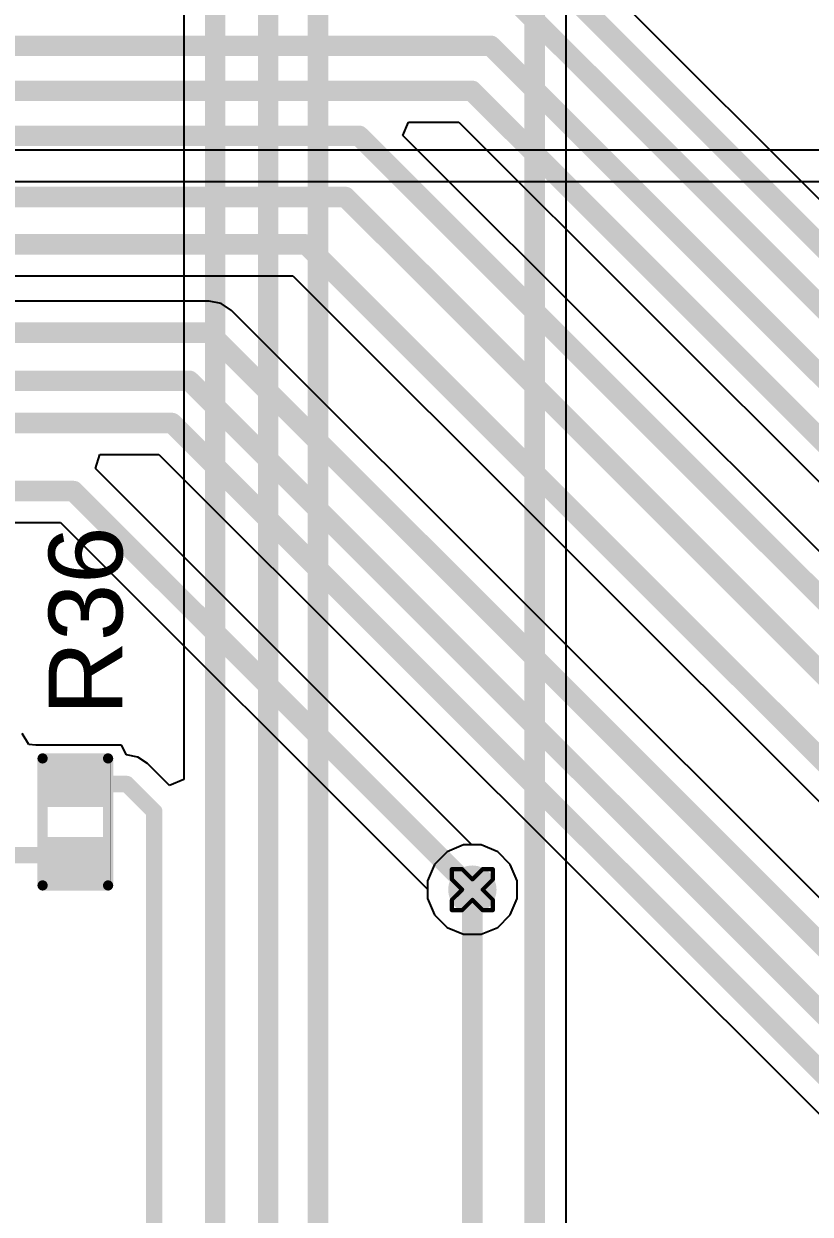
# Model space of a CAD drawing. Header units: inches. Extents: x -11 to 5379, y 0 to 5429.
# Drawn here: x 172.93 to 182.68, y 69.91 to 84.68 of the extents above; entities that cross this region are included whole.
import ezdxf

# ---------------------------------------------------------------- set-up
doc = ezdxf.new("R2010")
doc.units = ezdxf.units.IN
for name, color, linetype in [('Bottom Layer', 5, 'Continuous'), ('Drill Drawing', 1, 'Continuous'), ('GND', 16, 'Continuous'), ('PWR', 76, 'Continuous'), ('Top Layer', 1, 'Continuous'), ('Top Overlay', 2, 'Continuous'), ('Top Paste', 8, 'Continuous'), ('Top Solder', 216, 'Continuous'), ('Via Holes', 16, 'Continuous')]:
    doc.layers.add(name, color=color, linetype=linetype)
doc.styles.add('Arial', font='', dxfattribs={"height": 0.2})
doc.styles.get('Arial').set_extended_font_data('Arial')

# ---------------------------------------------------------------- blocks, each defined once
blk = doc.blocks.new('R___0402_439')
at = {"layer": 'Top Layer'}
for points in [[(-0.699, -0.318), (-0.699, 0.318), (-0.241, 0.318), (-0.241, -0.318)], [(0.241, -0.318), (0.241, 0.318), (0.699, 0.318), (0.699, -0.318)]]:
    blk.add_hatch(color=1, dxfattribs=at).paths.add_polyline_path(points)
at = {"layer": 'Top Paste'}
for points in [[(-0.699, -0.318), (-0.699, 0.318), (-0.241, 0.318), (-0.241, -0.318)], [(0.241, -0.318), (0.241, 0.318), (0.699, 0.318), (0.699, -0.318)]]:
    blk.add_hatch(color=8, dxfattribs=at).paths.add_polyline_path(points)
at = {"layer": 'Top Solder'}
for points in [[(-0.754, -0.373), (-0.754, 0.373), (-0.186, 0.373), (-0.186, -0.373)], [(0.186, -0.373), (0.186, 0.373), (0.754, 0.373), (0.754, -0.373)]]:
    blk.add_hatch(color=216, dxfattribs=at).paths.add_polyline_path(points)
at = {"layer": 'Top Overlay'}
for points in [[(-0.787, 0.406, 0.127, 0.127, 0), (-0.787, -0.406, 0.127, 0.127, 0)], [(-0.787, 0.406, 0.127, 0.127, 0), (0.787, 0.406, 0.127, 0.127, 0)], [(0.787, 0.406, 0.127, 0.127, 0), (0.787, -0.406, 0.127, 0.127, 0)], [(-0.787, -0.406, 0.127, 0.127, 0), (0.787, -0.406, 0.127, 0.127, 0)], [(-0.813, -0.432, 0.00323, 0.00323, 0), (0.813, -0.432, 0.00323, 0.00323, 0)]]:
    blk.add_lwpolyline(points, format="xyseb", dxfattribs=at)
for points in [[(-0.819, 0.406, 0.0635, 0.0635, 1), (-0.756, 0.406, 0.0635, 0.0635, 1)], [(-0.819, 0.406, 0.0635, 0.0635, 1), (-0.756, 0.406, 0.0635, 0.0635, 1)], [(0.756, 0.406, 0.0635, 0.0635, 1), (0.819, 0.406, 0.0635, 0.0635, 1)], [(0.756, 0.406, 0.0635, 0.0635, 1), (0.819, 0.406, 0.0635, 0.0635, 1)], [(-0.819, -0.406, 0.0635, 0.0635, 1), (-0.756, -0.406, 0.0635, 0.0635, 1)], [(-0.819, -0.406, 0.0635, 0.0635, 1), (-0.756, -0.406, 0.0635, 0.0635, 1)], [(-0.814, -0.432, 0.00161, 0.00161, 1), (-0.812, -0.432, 0.00161, 0.00161, 1)], [(0.756, -0.406, 0.0635, 0.0635, 1), (0.819, -0.406, 0.0635, 0.0635, 1)], [(0.756, -0.406, 0.0635, 0.0635, 1), (0.819, -0.406, 0.0635, 0.0635, 1)], [(0.812, -0.432, 0.00161, 0.00161, 1), (0.814, -0.432, 0.00161, 0.00161, 1)]]:
    blk.add_lwpolyline(points, format="xyseb", close=True, dxfattribs=at)

msp = doc.modelspace()

# ---------------------------------------------------------------- hatches: boundary and pattern name
at = {"layer": 'Bottom Layer'}
h = msp.add_hatch(color=5, dxfattribs=at)
edge = h.paths.add_edge_path()
edge.add_arc((178.491, 73.939), 0.3, 0, 360)
at = {"layer": 'GND'}
h = msp.add_hatch(color=16, dxfattribs=at)
edge = h.paths.add_edge_path()
edge.add_arc((178.491, 73.939), 0.3, 0, 360)
at = {"layer": 'PWR'}
h = msp.add_hatch(color=76, dxfattribs=at)
edge = h.paths.add_edge_path()
edge.add_arc((178.491, 73.939), 0.3, 0, 360)
at = {"layer": 'Top Layer'}
h = msp.add_hatch(color=1, dxfattribs=at)
edge = h.paths.add_edge_path()
edge.add_arc((178.491, 73.939), 0.3, 0, 360)
at = {"layer": 'Via Holes'}
h = msp.add_hatch(color=7, dxfattribs=at)
edge = h.paths.add_edge_path()
edge.add_arc((178.491, 73.939), 0.15, 0, 360)

# ---------------------------------------------------------------- linework, layer by layer
at = {"layer": 'Bottom Layer'}
for p, q in [((184.966, 80.322), (179.466, 85.822)), ((177.63, 83.293), (177.698, 83.457)), ((177.698, 83.457), (178.325, 83.457)), ((178.325, 83.457), (183.672, 78.11)), ((189.038, 71.885), (177.63, 83.293)), ((146.864, 81.552), (176.267, 81.552)), ((176.267, 81.552), (187.66, 70.159)), ((175.231, 81.236), (149.667, 81.236)), ((175.38, 81.206), (175.231, 81.236)), ((175.506, 81.122), (175.38, 81.206)), ((190.675, 65.953), (175.506, 81.122)), ((173.819, 79.16), (173.873, 79.337)), ((173.873, 79.337), (174.606, 79.337)), ((174.606, 79.337), (189.197, 64.747)), ((173.823, 79.157), (173.819, 79.16)), ((178.486, 74.493), (173.823, 79.157)), ((170.607, 78.494), (173.387, 78.494)), ((173.387, 78.494), (177.937, 73.944)), ((178.601, 74.493), (178.486, 74.493)), ((178.805, 74.409), (178.601, 74.493)), ((178.961, 74.253), (178.805, 74.409)), ((179.045, 74.05), (178.961, 74.253)), ((179.045, 73.829), (179.045, 74.05)), ((177.937, 73.944), (177.937, 73.829)), ((177.937, 73.829), (178.021, 73.626)), ((178.961, 73.626), (179.045, 73.829)), ((178.021, 73.626), (178.177, 73.47)), ((178.805, 73.47), (178.961, 73.626)), ((178.177, 73.47), (178.381, 73.385)), ((178.381, 73.385), (178.601, 73.385)), ((178.601, 73.385), (178.805, 73.47))]:
    msp.add_line(p, q, dxfattribs=at)
for points in [[(179.191, 85.547, 0.254, 0.254, 0), (184.805, 79.933, 0.254, 0.254, 0)], [(178.97, 85.014, 0.254, 0.254, 0), (184.567, 79.418, 0.254, 0.254, 0)], [(128.966, 84.404, 0.254, 0.254, 0), (178.718, 84.404, 0.254, 0.254, 0)], [(178.718, 84.404, 0.254, 0.254, 0), (184.221, 78.901, 0.254, 0.254, 0)], [(129.499, 83.845, 0.254, 0.254, 0), (178.486, 83.845, 0.254, 0.254, 0)], [(178.486, 83.845, 0.254, 0.254, 0), (183.947, 78.385, 0.254, 0.254, 0)], [(130.032, 83.287, 0.254, 0.254, 0), (177.087, 83.287, 0.254, 0.254, 0)], [(177.087, 83.287, 0.254, 0.254, 0), (188.877, 71.496, 0.254, 0.254, 0)], [(146.458, 82.529, 0.254, 0.254, 0), (176.918, 82.529, 0.254, 0.254, 0)], [(176.918, 82.529, 0.254, 0.254, 0), (188.482, 70.964, 0.254, 0.254, 0)], [(146.703, 81.941, 0.254, 0.254, 0), (176.428, 81.941, 0.254, 0.254, 0)], [(176.428, 81.941, 0.254, 0.254, 0), (187.935, 70.434, 0.254, 0.254, 0)], [(149.667, 80.847, 0.254, 0.254, 0), (175.231, 80.847, 0.254, 0.254, 0)], [(175.231, 80.847, 0.254, 0.254, 0), (190.514, 65.564, 0.254, 0.254, 0)], [(150.085, 80.249, 0.254, 0.254, 0), (174.984, 80.249, 0.254, 0.254, 0)], [(174.984, 80.249, 0.254, 0.254, 0), (190.267, 64.966, 0.254, 0.254, 0)], [(150.578, 79.726, 0.254, 0.254, 0), (174.767, 79.726, 0.254, 0.254, 0)], [(174.767, 79.726, 0.254, 0.254, 0), (190.05, 64.443, 0.254, 0.254, 0)], [(165.051, 78.882, 0.254, 0.254, 0), (173.548, 78.882, 0.254, 0.254, 0)], [(173.548, 78.882, 0.254, 0.254, 0), (178.491, 73.939, 0.254, 0.254, 0)]]:
    msp.add_lwpolyline(points, format="xyseb", dxfattribs=at)
for points in [[(178.654, 84.404, 0.127, 0.127, 1), (178.781, 84.404, 0.127, 0.127, 1)], [(178.654, 84.404, 0.127, 0.127, 1), (178.781, 84.404, 0.127, 0.127, 1)], [(178.423, 83.845, 0.127, 0.127, 1), (178.55, 83.845, 0.127, 0.127, 1)], [(178.423, 83.845, 0.127, 0.127, 1), (178.55, 83.845, 0.127, 0.127, 1)], [(177.023, 83.287, 0.127, 0.127, 1), (177.15, 83.287, 0.127, 0.127, 1)], [(177.023, 83.287, 0.127, 0.127, 1), (177.15, 83.287, 0.127, 0.127, 1)], [(176.854, 82.529, 0.127, 0.127, 1), (176.981, 82.529, 0.127, 0.127, 1)], [(176.854, 82.529, 0.127, 0.127, 1), (176.981, 82.529, 0.127, 0.127, 1)], [(176.365, 81.941, 0.127, 0.127, 1), (176.492, 81.941, 0.127, 0.127, 1)], [(176.365, 81.941, 0.127, 0.127, 1), (176.492, 81.941, 0.127, 0.127, 1)], [(175.168, 80.847, 0.127, 0.127, 1), (175.295, 80.847, 0.127, 0.127, 1)], [(175.168, 80.847, 0.127, 0.127, 1), (175.295, 80.847, 0.127, 0.127, 1)], [(174.92, 80.249, 0.127, 0.127, 1), (175.047, 80.249, 0.127, 0.127, 1)], [(174.92, 80.249, 0.127, 0.127, 1), (175.047, 80.249, 0.127, 0.127, 1)], [(174.704, 79.726, 0.127, 0.127, 1), (174.831, 79.726, 0.127, 0.127, 1)], [(174.704, 79.726, 0.127, 0.127, 1), (174.831, 79.726, 0.127, 0.127, 1)], [(173.485, 78.882, 0.127, 0.127, 1), (173.612, 78.882, 0.127, 0.127, 1)], [(173.485, 78.882, 0.127, 0.127, 1), (173.612, 78.882, 0.127, 0.127, 1)], [(178.428, 73.939, 0.127, 0.127, 1), (178.555, 73.939, 0.127, 0.127, 1)]]:
    msp.add_lwpolyline(points, format="xyseb", close=True, dxfattribs=at)
at = {"layer": 'Drill Drawing'}
for points in [[(178.237, 74.066, 0.0508, 0.0508, 0), (178.237, 74.193, 0.0508, 0.0508, 0)], [(178.237, 74.193, 0.0508, 0.0508, 0), (178.364, 74.193, 0.0508, 0.0508, 0)], [(178.364, 74.193, 0.0508, 0.0508, 0), (178.491, 74.066, 0.0508, 0.0508, 0)], [(178.491, 74.066, 0.0508, 0.0508, 0), (178.618, 74.193, 0.0508, 0.0508, 0)], [(178.618, 74.193, 0.0508, 0.0508, 0), (178.745, 74.193, 0.0508, 0.0508, 0)], [(178.745, 74.066, 0.0508, 0.0508, 0), (178.745, 74.193, 0.0508, 0.0508, 0)], [(178.237, 74.066, 0.0508, 0.0508, 0), (178.364, 73.939, 0.0508, 0.0508, 0)], [(178.237, 73.812, 0.0508, 0.0508, 0), (178.364, 73.939, 0.0508, 0.0508, 0)], [(178.618, 73.939, 0.0508, 0.0508, 0), (178.745, 74.066, 0.0508, 0.0508, 0)], [(178.618, 73.939, 0.0508, 0.0508, 0), (178.745, 73.812, 0.0508, 0.0508, 0)], [(178.237, 73.685, 0.0508, 0.0508, 0), (178.237, 73.812, 0.0508, 0.0508, 0)], [(178.364, 73.685, 0.0508, 0.0508, 0), (178.491, 73.812, 0.0508, 0.0508, 0)], [(178.491, 73.812, 0.0508, 0.0508, 0), (178.618, 73.685, 0.0508, 0.0508, 0)], [(178.745, 73.685, 0.0508, 0.0508, 0), (178.745, 73.812, 0.0508, 0.0508, 0)], [(178.237, 73.685, 0.0508, 0.0508, 0), (178.364, 73.685, 0.0508, 0.0508, 0)], [(178.618, 73.685, 0.0508, 0.0508, 0), (178.745, 73.685, 0.0508, 0.0508, 0)]]:
    msp.add_lwpolyline(points, format="xyseb", dxfattribs=at)
for points in [[(178.224, 74.193, 0.0254, 0.0254, 1), (178.25, 74.193, 0.0254, 0.0254, 1)], [(178.224, 74.193, 0.0254, 0.0254, 1), (178.25, 74.193, 0.0254, 0.0254, 1)], [(178.351, 74.193, 0.0254, 0.0254, 1), (178.377, 74.193, 0.0254, 0.0254, 1)], [(178.351, 74.193, 0.0254, 0.0254, 1), (178.377, 74.193, 0.0254, 0.0254, 1)], [(178.605, 74.193, 0.0254, 0.0254, 1), (178.631, 74.193, 0.0254, 0.0254, 1)], [(178.605, 74.193, 0.0254, 0.0254, 1), (178.631, 74.193, 0.0254, 0.0254, 1)], [(178.732, 74.193, 0.0254, 0.0254, 1), (178.758, 74.193, 0.0254, 0.0254, 1)], [(178.732, 74.193, 0.0254, 0.0254, 1), (178.758, 74.193, 0.0254, 0.0254, 1)], [(178.224, 74.066, 0.0254, 0.0254, 1), (178.25, 74.066, 0.0254, 0.0254, 1)], [(178.224, 74.066, 0.0254, 0.0254, 1), (178.25, 74.066, 0.0254, 0.0254, 1)], [(178.351, 73.939, 0.0254, 0.0254, 1), (178.377, 73.939, 0.0254, 0.0254, 1)], [(178.351, 73.939, 0.0254, 0.0254, 1), (178.377, 73.939, 0.0254, 0.0254, 1)], [(178.478, 74.066, 0.0254, 0.0254, 1), (178.504, 74.066, 0.0254, 0.0254, 1)], [(178.478, 74.066, 0.0254, 0.0254, 1), (178.504, 74.066, 0.0254, 0.0254, 1)], [(178.605, 73.939, 0.0254, 0.0254, 1), (178.631, 73.939, 0.0254, 0.0254, 1)], [(178.605, 73.939, 0.0254, 0.0254, 1), (178.631, 73.939, 0.0254, 0.0254, 1)], [(178.732, 74.066, 0.0254, 0.0254, 1), (178.758, 74.066, 0.0254, 0.0254, 1)], [(178.732, 74.066, 0.0254, 0.0254, 1), (178.758, 74.066, 0.0254, 0.0254, 1)], [(178.224, 73.812, 0.0254, 0.0254, 1), (178.25, 73.812, 0.0254, 0.0254, 1)], [(178.224, 73.812, 0.0254, 0.0254, 1), (178.25, 73.812, 0.0254, 0.0254, 1)], [(178.478, 73.812, 0.0254, 0.0254, 1), (178.504, 73.812, 0.0254, 0.0254, 1)], [(178.478, 73.812, 0.0254, 0.0254, 1), (178.504, 73.812, 0.0254, 0.0254, 1)], [(178.732, 73.812, 0.0254, 0.0254, 1), (178.758, 73.812, 0.0254, 0.0254, 1)], [(178.732, 73.812, 0.0254, 0.0254, 1), (178.758, 73.812, 0.0254, 0.0254, 1)], [(178.224, 73.685, 0.0254, 0.0254, 1), (178.25, 73.685, 0.0254, 0.0254, 1)], [(178.224, 73.685, 0.0254, 0.0254, 1), (178.25, 73.685, 0.0254, 0.0254, 1)], [(178.351, 73.685, 0.0254, 0.0254, 1), (178.377, 73.685, 0.0254, 0.0254, 1)], [(178.351, 73.685, 0.0254, 0.0254, 1), (178.377, 73.685, 0.0254, 0.0254, 1)], [(178.605, 73.685, 0.0254, 0.0254, 1), (178.631, 73.685, 0.0254, 0.0254, 1)], [(178.605, 73.685, 0.0254, 0.0254, 1), (178.631, 73.685, 0.0254, 0.0254, 1)], [(178.732, 73.685, 0.0254, 0.0254, 1), (178.758, 73.685, 0.0254, 0.0254, 1)], [(178.732, 73.685, 0.0254, 0.0254, 1), (178.758, 73.685, 0.0254, 0.0254, 1)]]:
    msp.add_lwpolyline(points, format="xyseb", close=True, dxfattribs=at)
at = {"layer": 'GND'}
for p, q in [((178.177, 74.409), (178.021, 74.253)), ((178.381, 74.493), (178.177, 74.409)), ((178.601, 74.493), (178.381, 74.493)), ((178.805, 74.409), (178.601, 74.493)), ((178.961, 74.253), (178.805, 74.409)), ((178.021, 74.253), (177.937, 74.05)), ((179.045, 74.05), (178.961, 74.253)), ((177.937, 74.05), (177.937, 73.829)), ((179.045, 73.829), (179.045, 74.05)), ((177.937, 73.829), (178.021, 73.626)), ((178.961, 73.626), (179.045, 73.829)), ((178.021, 73.626), (178.177, 73.47)), ((178.805, 73.47), (178.961, 73.626)), ((178.177, 73.47), (178.381, 73.385)), ((178.381, 73.385), (178.601, 73.385)), ((178.601, 73.385), (178.805, 73.47))]:
    msp.add_line(p, q, dxfattribs=at)
at = {"layer": 'PWR'}
for p, q in [((188.132, 83.109), (96.804, 83.109)), ((96.947, 82.72), (186.514, 82.72)), ((178.177, 74.409), (178.021, 74.253)), ((178.381, 74.493), (178.177, 74.409)), ((178.601, 74.493), (178.381, 74.493)), ((178.805, 74.409), (178.601, 74.493)), ((178.961, 74.253), (178.805, 74.409)), ((178.021, 74.253), (177.937, 74.05)), ((179.045, 74.05), (178.961, 74.253)), ((177.937, 74.05), (177.937, 73.829)), ((179.045, 73.829), (179.045, 74.05)), ((177.937, 73.829), (178.021, 73.626)), ((178.961, 73.626), (179.045, 73.829)), ((178.021, 73.626), (178.177, 73.47)), ((178.805, 73.47), (178.961, 73.626)), ((178.177, 73.47), (178.381, 73.385)), ((178.381, 73.385), (178.601, 73.385)), ((178.601, 73.385), (178.805, 73.47))]:
    msp.add_line(p, q, dxfattribs=at)
at = {"layer": 'Top Layer'}
for p, q in [((179.652, 61.869), (179.652, 88.342)), ((174.915, 86.39), (174.915, 75.305)), ((172.995, 75.739), (172.914, 75.874)), ((173.082, 75.731), (172.995, 75.739)), ((174.142, 75.731), (173.082, 75.731)), ((174.207, 75.611), (174.142, 75.731)), ((174.346, 75.584), (174.207, 75.611)), ((174.464, 75.505), (174.346, 75.584)), ((174.737, 75.231), (174.464, 75.505)), ((174.915, 75.305), (174.737, 75.231))]:
    msp.add_line(p, q, dxfattribs=at)
for points in [[(179.264, 61.474, 0.254, 0.254, 0), (179.264, 88.342, 0.254, 0.254, 0)], [(176.579, 63.589, 0.254, 0.254, 0), (176.579, 87.241, 0.254, 0.254, 0)], [(175.961, 64.114, 0.254, 0.254, 0), (175.961, 86.858, 0.254, 0.254, 0)], [(175.304, 64.567, 0.254, 0.254, 0), (175.304, 86.55, 0.254, 0.254, 0)], [(173.571, 75.249, 0.203, 0.203, 0), (174.207, 75.249, 0.203, 0.203, 0)], [(174.207, 75.249, 0.203, 0.203, 0), (174.549, 74.907, 0.203, 0.203, 0)], [(174.549, 65.218, 0.203, 0.203, 0), (174.549, 74.907, 0.203, 0.203, 0)], [(170.501, 74.367, 0.203, 0.203, 0), (173.513, 74.367, 0.203, 0.203, 0)], [(173.513, 74.367, 0.203, 0.203, 0), (173.571, 74.309, 0.203, 0.203, 0)], [(178.491, 60.522, 0.254, 0.254, 0), (178.491, 73.939, 0.254, 0.254, 0)]]:
    msp.add_lwpolyline(points, format="xyseb", dxfattribs=at)
for points in [[(173.52, 75.249, 0.102, 0.102, 1), (173.622, 75.249, 0.102, 0.102, 1)], [(174.156, 75.249, 0.102, 0.102, 1), (174.258, 75.249, 0.102, 0.102, 1)], [(174.156, 75.249, 0.102, 0.102, 1), (174.258, 75.249, 0.102, 0.102, 1)], [(174.498, 74.907, 0.102, 0.102, 1), (174.6, 74.907, 0.102, 0.102, 1)], [(174.498, 74.907, 0.102, 0.102, 1), (174.6, 74.907, 0.102, 0.102, 1)], [(173.462, 74.367, 0.102, 0.102, 1), (173.563, 74.367, 0.102, 0.102, 1)], [(173.462, 74.367, 0.102, 0.102, 1), (173.563, 74.367, 0.102, 0.102, 1)], [(173.52, 74.309, 0.102, 0.102, 1), (173.622, 74.309, 0.102, 0.102, 1)], [(178.428, 73.939, 0.127, 0.127, 1), (178.555, 73.939, 0.127, 0.127, 1)]]:
    msp.add_lwpolyline(points, format="xyseb", close=True, dxfattribs=at)

# ---------------------------------------------------------------- block references
at = {"rotation": 90}
msp.add_blockref('R___0402_439', (173.571, 74.779), dxfattribs=at)

# ---------------------------------------------------------------- texts
at = {"layer": 'Top Overlay', "style": 'Arial'}
msp.add_text('R36', height=0.9144, rotation=90, dxfattribs=at).set_placement((174.155, 76.099))

doc.saveas('drawing.dxf')
